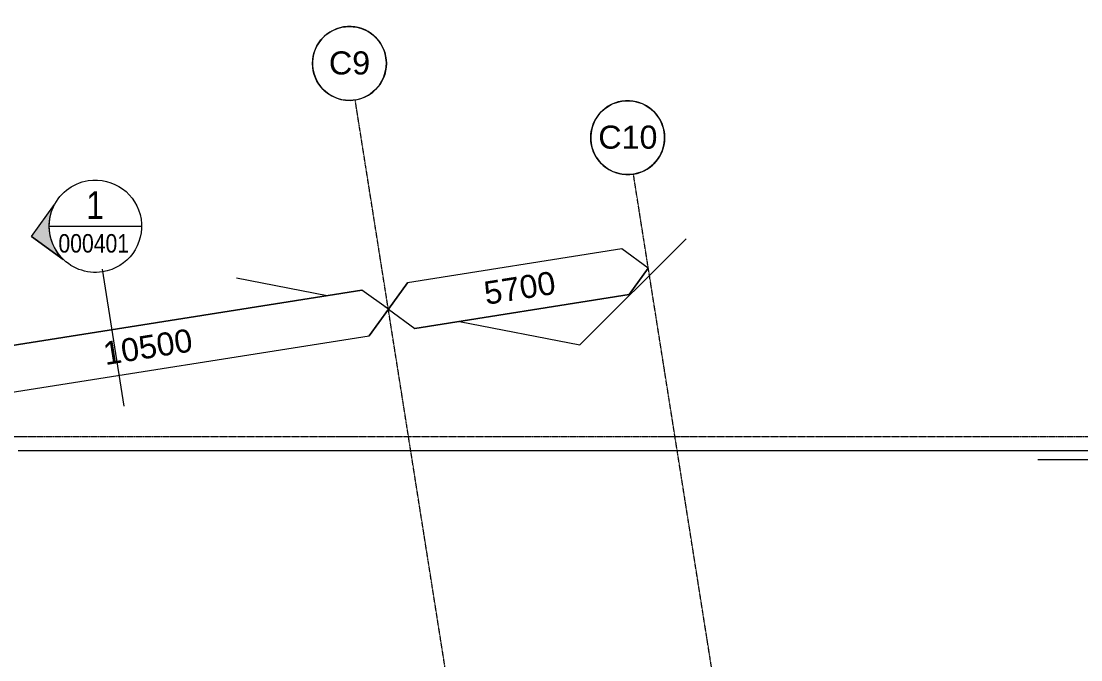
# Model space of a CAD drawing. Header units: millimetres. Extents: x -2355745 to -2216356, y 3958910 to 4068440.
# Drawn here: x -2252650 to -2229701, y 4054615 to 4068440 of the extents above; entities that cross this region are included whole.
import ezdxf

# ---------------------------------------------------------------- set-up
doc = ezdxf.new("R2010")
doc.units = ezdxf.units.MM
doc.linetypes.add('AEC_Double Dash', pattern=[39, 15, -4, 6, -4, 6, -4])
doc.linetypes.add('Grid Line', pattern=[21, 12, -3, 3, -3])
for name, color, linetype, lineweight in [('A-ANNO-NOTE', 131, 'Continuous', 5), ('A-DETL-GENF', 92, 'Continuous', 5), ('A-FLOR', 192, 'Continuous', 5), ('C-PROP-LINE', 91, 'AEC_Double Dash', 13), ('C-TOPO', 7, 'Continuous', 5), ('G-ANNO-SYMB', 111, 'Continuous', 5), ('S-GRID', 1, 'Continuous', 5), ('S-GRID-IDEN', 1, 'Continuous', 5)]:
    doc.layers.add(name, color=color, linetype=linetype, lineweight=lineweight)
doc.styles.add('Arial', font='arial.ttf', dxfattribs={"height": 500})
doc.styles.add('Arial Narrow', font='ARIALN.TTF', dxfattribs={"height": 600})
doc.styles.add('Arial Narrow_1', font='ARIALN.TTF', dxfattribs={"height": 400})

# ---------------------------------------------------------------- blocks, each defined once
blk = doc.blocks.new('Family - ___-240017-ROOF - Part B')
at = {"layer": 'C-PROP-LINE'}
blk.add_line((-2226983, 4059444), (-2260611, 4059444), dxfattribs=at)
blk = doc.blocks.new('Dimension - Grids _2D_ - 1-200-2186991-ROOF - Part B')
at = {"layer": 'A-DETL-GENF'}
for p, q in [((-4573, 500), (-5073, 0)), ((-5073, 0), (-4573, 500)), ((4927, 500), (-4573, 500)), ((-4573, 500), (4927, 500)), ((5427, 0), (4927, 500)), ((5427, 0), (4927, 500)), ((-5073, 0), (-4573, -500)), ((-5073, 0), (-4573, -500)), ((4927, -500), (5427, 0)), ((5427, 0), (4927, -500)), ((-4573, -500), (4927, -500)), ((-4573, -500), (4927, -500))]:
    blk.add_line(p, q, dxfattribs=at)
blk = doc.blocks.new('Dimension - Grids _2D_ - 1-200-2187167-ROOF - Part B')
at = {"layer": 'A-DETL-GENF'}
for p, q in [((-2173, 500), (-2673, 0)), ((-2673, 0), (-2173, 500)), ((2527, 500), (-2173, 500)), ((-2173, 500), (2527, 500)), ((3027, 0), (2527, 500)), ((3027, 0), (2527, 500)), ((-2673, 0), (-2173, -500)), ((-2673, 0), (-2173, -500)), ((2527, -500), (3027, 0)), ((3027, 0), (2527, -500)), ((-2173, -500), (2527, -500)), ((-2173, -500), (2527, -500))]:
    blk.add_line(p, q, dxfattribs=at)
blk = doc.blocks.new('Section - Black-1049-ROOF - Part B')
at = {"layer": 'G-ANNO-SYMB'}
h = blk.add_hatch(color=256, dxfattribs=at)
edge = h.paths.add_edge_path()
edge.add_line((-7.7, 4), (-4.7, 7))
edge.add_line((-4.7, 7), (-1.7, 4))
edge.add_arc((-4.7, 0), 5, 53.1301, 126.8699)
for p, q in [((-4.7, 7), (-7.7, 4)), ((-4.7, 7), (-7.7, 4)), ((-1.7, 4), (-4.7, 7)), ((-4.7, 7), (-1.7, 4))]:
    blk.add_line(p, q, dxfattribs=at)
for start, end in [(360, 180), (53.1301, 126.8699), (180, 360)]:
    blk.add_arc((-4.7, 0), 5, start, end, dxfattribs=at)
blk = doc.blocks.new('Grid - A1-203820-ROOF - Part B')
at = {"layer": 'S-GRID-IDEN'}
blk.add_circle((0, 0), 4, dxfattribs=at)
for start, end in [(360, 180), (180, 360)]:
    blk.add_arc((0, 0), 4, start, end, dxfattribs=at)

msp = doc.modelspace()

# ---------------------------------------------------------------- linework, layer by layer
at = {"layer": 'A-FLOR'}
for p, q in [((-2252075, 4059144), (-2250005, 4059144)), ((-2246565, 4059144), (-2229058, 4059144))]:
    msp.add_line(p, q, dxfattribs=at)
at = {"layer": 'C-TOPO'}
for p, q in [((-2240551, 4061435), (-2238250, 4063727)), ((-2247988, 4062882), (-2246023, 4062500)), ((-2244771, 4062256), (-2244673, 4062237)), ((-2243154, 4061942), (-2240551, 4061435)), ((-2252718, 4059144), (-2252225, 4059144)), ((-2252225, 4059144), (-2252075, 4059144)), ((-2250003, 4059144), (-2249752, 4059144)), ((-2249752, 4059144), (-2249258, 4059144)), ((-2249258, 4059144), (-2249257, 4059144)), ((-2249257, 4059144), (-2248764, 4059144)), ((-2248764, 4059144), (-2248763, 4059144)), ((-2248763, 4059144), (-2248761, 4059144)), ((-2248761, 4059144), (-2248266, 4059144)), ((-2248266, 4059144), (-2247775, 4059144)), ((-2247775, 4059144), (-2247290, 4059144)), ((-2247290, 4059144), (-2247287, 4059144)), ((-2247287, 4059144), (-2246786, 4059144)), ((-2246786, 4059144), (-2246782, 4059144)), ((-2246782, 4059144), (-2246565, 4059144)), ((-2226779, 4058944), (-2230633, 4058944))]:
    msp.add_line(p, q, dxfattribs=at)
at = {"layer": 'G-ANNO-SYMB'}
for p, q in [((-2252042, 4064001), (-2250042, 4064001)), ((-2250895, 4063073), (-2250426, 4060108))]:
    msp.add_line(p, q, dxfattribs=at)
at = {"layer": 'S-GRID', "linetype": 'Grid Line'}
for p, q in [((-2235782, 4005913), (-2245416, 4066735)), ((-2229896, 4005190), (-2239390, 4065128))]:
    msp.add_line(p, q, dxfattribs=at)

# ---------------------------------------------------------------- block references
at = {"layer": 'A-DETL-GENF'}
for name, p, rotation in [('Dimension - Grids _2D_ - 1-200-2187167-ROOF - Part B', (-2241708, 4062677), 189.0003283881531), ('Dimension - Grids _2D_ - 1-200-2186991-ROOF - Part B', (-2250058, 4061354), 9.000328388138234)]:
    msp.add_blockref(name, p, dxfattribs=dict(at, rotation=rotation))
at = {"layer": 'C-PROP-LINE'}
msp.add_blockref('Family - ___-240017-ROOF - Part B', (0, 0), dxfattribs=at)
at = {"layer": 'G-ANNO-SYMB', "extrusion": (0, 0, -1), "xscale": 199.9999999999998, "yscale": 199.9999999999998, "zscale": 199.9999999999998, "rotation": 260.9996716118549}
msp.add_blockref('Section - Black-1049-ROOF - Part B', (2250895, 4063073), dxfattribs=at)
at = {"layer": 'S-GRID-IDEN', "xscale": 199.9999999999999, "yscale": 199.9999999999999, "zscale": 199.9999999999999}
for p, rotation in [((-2245541, 4067525), 9.000328388145428), ((-2239515, 4065918), 9.000328388145267)]:
    msp.add_blockref('Grid - A1-203820-ROOF - Part B', p, dxfattribs=dict(at, rotation=rotation))

# ---------------------------------------------------------------- texts
at = {"layer": 'A-ANNO-NOTE', "char_height": 500, "attachment_point": 1, "rotation": 9.0003, "style": 'Arial'}
for s, insert, width in [('5700', (-2242660, 4062793), 1859.91), ('10500', (-2250907, 4061487), 2324.89)]:
    msp.add_mtext(s, dxfattribs=dict(at, insert=insert, width=width))
at = {"layer": 'G-ANNO-SYMB', "attachment_point": 1}
for s, insert, char_height, width, style in [('1', (-2251242, 4064758), 600, 464.98, 'Arial Narrow'), ('000401', (-2251843, 4063831), 400, 1924.05, 'Arial Narrow_1')]:
    msp.add_mtext(s, dxfattribs=dict(at, insert=insert, char_height=char_height, width=width, style=style))
at = {"layer": 'S-GRID-IDEN', "char_height": 500, "attachment_point": 1, "style": 'Arial'}
for s, insert, width in [('C9', (-2245985, 4067787), 1074.26), ('C10', (-2240151, 4066180), 1539.24)]:
    msp.add_mtext(s, dxfattribs=dict(at, insert=insert, width=width))

doc.saveas('drawing.dxf')
